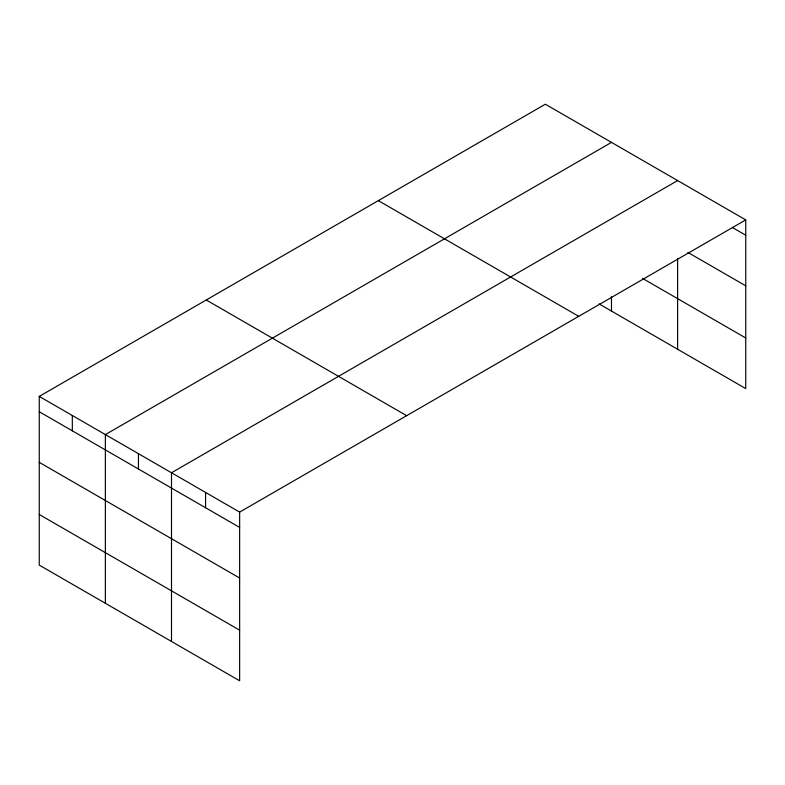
<?xml version="1.0" encoding="UTF-8"?>
<svg xmlns="http://www.w3.org/2000/svg" width="785" height="785" viewBox="0 0 785 785"><rect width="100%" height="100%" fill="white"/><g stroke="black" fill="none" stroke-linecap="round" stroke-linejoin="round"><path stroke-width="1.18" d="M745.75 219.898L545.359 104.209L39.25 396.405L39.25 565.102L239.641 680.791L239.641 512.105L745.75 219.898L745.75 388.595L599.092 303.913M611.486 142.389L105.376 434.586L105.376 603.272M677.622 180.57L171.503 472.766L171.503 641.453M732.327 227.473L745.75 235.225M687.945 252.456L745.75 285.828M642.483 278.361L745.75 337.982M378.341 200.636L578.731 316.326M206.269 299.988L406.659 415.677M39.25 396.405L239.641 512.105M39.25 411.733L239.641 527.422M39.25 462.336L239.641 578.035M39.25 514.489L239.641 630.178M677.622 258.628L677.622 349.256M611.486 296.612L611.486 311.076M205.572 492.43L205.572 507.758M138.445 453.681L138.445 468.998M72.318 415.5L72.318 430.818"/></g></svg>
